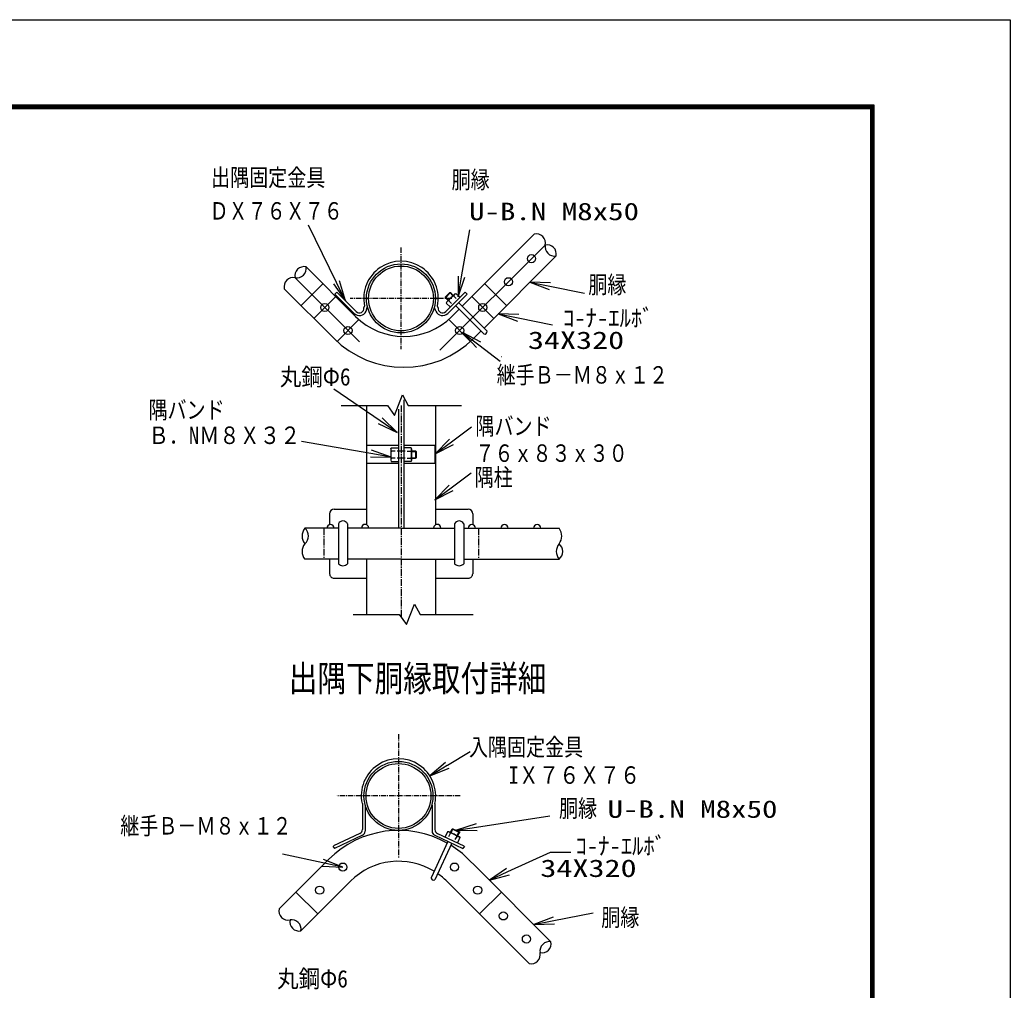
# Model space of a CAD drawing. Units: millimetres, scale not verified. Extents: x -4455 to 4455, y -3150 to 3150.
# Drawn here: x 2274 to 4455, y 1013 to 3150 of the extents above; entities that cross this region are included whole.
import ezdxf
from ezdxf.enums import TextEntityAlignment as Align

# ---------------------------------------------------------------- set-up
doc = ezdxf.new("R2010")
doc.units = ezdxf.units.MM
doc.header["$LTSCALE"] = 20
doc.linetypes.add('USER1', pattern=[1.125, 0.75, -0.125, 0.125, -0.125])
doc.linetypes.add('USER3', pattern=[0.906, 0.591, -0.118, 0.079, -0.118])
for name, color, linetype, lineweight in [('0-1_1', 7, 'Continuous', 25), ('0-2_0', 7, 'Continuous', 25), ('0-4_EXTCNT-L', 2, 'Continuous', 25), ('0-6_CENTLN-L', 2, 'USER3', 25), ('0-7_WAKU', 7, 'Continuous', 25), ('0-8_PRTLST-S', 4, 'Continuous', 25)]:
    doc.layers.add(name, color=color, linetype=linetype, lineweight=lineweight)
doc.styles.add('ＭＳ ゴシック', font='')
doc.styles.get('ＭＳ ゴシック').set_extended_font_data('MS Gothic')

# ---------------------------------------------------------------- blocks, each defined once
blk = doc.blocks.new('DARROWS')
at = {"layer": '0-2_0', "color": 2}
blk.add_line((0, 0), (-19.982, 0), dxfattribs=at)
blk.add_lwpolyline([(-20, -3.333), (0, 0), (-20, 3.333)], dxfattribs=at)

msp = doc.modelspace()

# ---------------------------------------------------------------- linework, layer by layer
at = {"layer": '0-1_1'}
for p, q in [((3210.9, 2539.74), (3220.51, 2549.35)), ((3210.9, 2538.04), (3222.21, 2549.35)), ((3210.9, 2538.04), (3210.9, 2539.74)), ((3217.12, 2531.82), (3210.9, 2538.04)), ((3224.25, 2525.4), (3218.29, 2531.36)), ((3220.51, 2549.35), (3222.21, 2549.35)), ((3228.43, 2543.13), (3222.21, 2549.35)), ((3234.85, 2536), (3228.89, 2541.96)), ((3234.2, 2547.27), (3243.2, 2538.26)), ((3213.94, 2528.64), (3212.99, 2526.05)), ((3212.99, 2526.05), (3221.99, 2517.05)), ((3038.22, 2213.57), (3107.61, 2213.57)), ((3038.22, 2173.57), (3038.22, 2213.57)), ((3090.71, 2205.04), (3090.71, 2180.04)), ((3119.61, 2213.57), (3188.22, 2213.57)), ((3136.5, 2205.04), (3136.5, 2180.04)), ((3188.22, 2173.57), (3188.22, 2213.57)), ((3100.29, 2200.04), (3091.87, 2200.04)), ((3100.29, 2185.05), (3091.87, 2185.05)), ((3122.61, 2200.04), (3104.61, 2200.04)), ((3122.61, 2185.05), (3104.61, 2185.05)), ((3126.92, 2200.04), (3135.34, 2200.04)), ((3126.92, 2185.05), (3135.34, 2185.05)), ((3136.5, 2200.54), (3145.3, 2200.54)), ((3136.5, 2184.54), (3145.3, 2184.54)), ((3145.3, 2200.54), (3146.5, 2199.34)), ((3145.3, 2200.54), (3145.3, 2184.54)), ((3146.5, 2185.74), (3145.3, 2184.54)), ((3146.5, 2199.34), (3146.5, 2185.74)), ((3038.22, 2173.57), (3107.61, 2173.57)), ((3090.71, 2180.04), (3091.87, 2177.54)), ((3091.87, 2177.54), (3107.61, 2177.54)), ((3135.34, 2177.54), (3119.61, 2177.54)), ((3119.61, 2173.57), (3188.22, 2173.57)), ((3136.5, 2180.04), (3135.34, 2177.54)), ((3271.21, 2062.2), (3271.21, 2038.12)), ((3271.21, 1962.2), (3271.21, 1930.2)), ((3215.54, 1362.13), (3210.16, 1350.59)), ((3218.29, 1362.12), (3215.54, 1362.13)), ((3218.29, 1362.12), (3240.95, 1351.56)), ((3218.78, 1351.33), (3222.34, 1358.96)), ((3222.37, 1360.22), (3226.09, 1368.2)), ((3226.09, 1368.2), (3227.69, 1368.78)), ((3226.09, 1368.2), (3242.37, 1360.61)), ((3227.69, 1368.78), (3241.88, 1362.16)), ((3238.23, 1353.44), (3242.63, 1361.06)), ((3242.19, 1362.7), (3242.63, 1361.06)), ((3232.68, 1344.85), (3236.73, 1351.85)), ((3242.73, 1349.45), (3237.35, 1337.91)), ((3241.14, 1351.7), (3242.73, 1349.45))]:
    msp.add_line(p, q, dxfattribs=at)
at = {"layer": '0-1_1', "color": 4}
for p, q in [((3217.97, 2532.67), (3210.9, 2539.74)), ((3227.58, 2542.28), (3220.51, 2549.35)), ((3136.5, 2199.34), (3146.5, 2199.34)), ((3136.5, 2185.74), (3146.5, 2185.74)), ((3223.46, 1359.71), (3227.69, 1368.78)), ((3237.19, 1354.04), (3242.19, 1362.7))]:
    msp.add_line(p, q, dxfattribs=at)
at = {"layer": '0-1_1'}
for points in [[(3213.94, 2528.64), (3231.61, 2546.31), (3234.2, 2547.27)], [(3090.71, 2205.04), (3091.87, 2207.54), (3107.61, 2207.54)], [(3136.5, 2205.04), (3135.34, 2207.54), (3119.61, 2207.54)]]:
    msp.add_lwpolyline(points, dxfattribs=at)
for centre, radius, start, end in [((3222.02, 2520.56), 11.43, 109.02018, 134.99997), ((3240.38, 2519.87), 24.9, 117.48081, 152.51947), ((3239.69, 2538.23), 11.43, 134.99997, 160.97977), ((3102.14, 2205.04), 11.43, 180, 205.9798), ((3125.07, 2205.04), 11.43, 334.02018, 359.99997), ((3115.61, 2192.54), 24.9, 162.4805, 197.51917), ((3111.6, 2192.54), 24.9, 342.48081, 17.51947), ((3125.07, 2180.04), 11.43, 359.99997, 25.97977), ((3213.47, 1351.77), 11.43, 39.02018, 64.99997), ((3219.1, 1334.28), 24.9, 44.91758, 82.51947), ((3236.29, 1340.17), 11.43, 61.13882, 87.11862)]:
    msp.add_arc(centre, radius, start, end, dxfattribs=at)
at = {"layer": '0-2_0'}
for p, q in [((3406.78, 2678.14), (3247.99, 2519.35)), ((3430.82, 2654.1), (3198.95, 2422.22)), ((3454.86, 2630.05), (3296.07, 2471.26)), ((3013.32, 2496.81), (2904.19, 2605.93)), ((2880.15, 2581.89), (3021.5, 2440.55)), ((2965.23, 2448.72), (2856.11, 2557.85)), ((2941.19, 2568.93), (2893.11, 2520.85)), ((3345.66, 2520.85), (3297.57, 2568.93)), ((2969.48, 2540.65), (2921.39, 2492.57)), ((2971.78, 2550.4), (2967.53, 2546.16)), ((3010.36, 2503.33), (2967.53, 2546.16)), ((3014.61, 2507.57), (2971.78, 2550.4)), ((3216.05, 2503.33), (3258.88, 2546.16)), ((3317.37, 2492.57), (3269.29, 2540.65)), ((3031.63, 2515.65), (3032.94, 2519.67)), ((3036.27, 2508.09), (3039.21, 2519.14)), ((3190.14, 2508.09), (3187.3, 2516.39)), ((3194.79, 2515.65), (3193.47, 2519.67)), ((3241.32, 2512.68), (3225.45, 2496.81)), ((3233.36, 2520.64), (3295.63, 2458.36)), ((3239.77, 2527.57), (3302.73, 2464.6)), ((3020.39, 2489.74), (2972.31, 2441.65)), ((3266.46, 2441.65), (3218.38, 2489.74)), ((3289.4, 2464.59), (3273.53, 2448.72)), ((2981.37, 2300.93), (3083.2, 2300.93)), ((3037.21, 2300.93), (3037.21, 2038.31)), ((3129.34, 2300.93), (3246.38, 2300.93)), ((3189.21, 2300.93), (3189.21, 2037.93)), ((3091.87, 2185.05), (3090.71, 2180.04)), ((2956.01, 2062.2), (2956.01, 2038.12)), ((2966.01, 2072.2), (3037.21, 2072.2)), ((3189.21, 2072.2), (3261.21, 2072.2)), ((2975.86, 2030.2), (2901.37, 2030.2)), ((2965.93, 2030.35), (2949.93, 2030.35)), ((2975.35, 2040.2), (2975.35, 1952.2)), ((2995.35, 2040.2), (2995.35, 1952.2)), ((3113.61, 2030.2), (2995.86, 2030.2)), ((3042.16, 2030.92), (3026.16, 2030.92)), ((3113.61, 2030.2), (3231.35, 2030.2)), ((3185.06, 2030.92), (3201.06, 2030.92)), ((3231.35, 2040.2), (3231.35, 1952.2)), ((3251.35, 2040.2), (3251.35, 1952.2)), ((3251.35, 2030.2), (3461.34, 2030.2)), ((3261.28, 2030.35), (3277.28, 2030.35)), ((3333.28, 2030.35), (3349.28, 2030.35)), ((3405.28, 2030.35), (3421.28, 2030.35)), ((2975.86, 1962.2), (2901.37, 1962.2)), ((2956.01, 1962.2), (2956.01, 1930.2)), ((3113.61, 1962.2), (2995.86, 1962.2)), ((3037.21, 1962.2), (3037.21, 1840.63)), ((3113.61, 1962.2), (3231.35, 1962.2)), ((3189.21, 1962.2), (3189.21, 1840.63)), ((3251.35, 1962.2), (3461.34, 1962.2)), ((2966.01, 1920.2), (3037.21, 1920.2)), ((3189.21, 1920.2), (3261.21, 1920.2)), ((3007.53, 1840.63), (3109.36, 1840.63)), ((3155.49, 1840.63), (3272.54, 1840.63)), ((3028.18, 1424.15), (3028.18, 1366.97)), ((3034.35, 1420.87), (3034.35, 1363.23)), ((3181.79, 1420.87), (3181.79, 1363.23)), ((3187.96, 1424.15), (3187.96, 1366.97)), ((3022.41, 1357.91), (2964.31, 1330.82)), ((3028.58, 1354.17), (2966.84, 1325.38)), ((3187.56, 1354.17), (3249.3, 1325.38)), ((3193.73, 1357.91), (3251.83, 1330.82)), ((3216.59, 1340.63), (3179.37, 1260.81)), ((3225.29, 1336.98), (3187.66, 1256.27)), ((2963.4, 1330.29), (2966.84, 1325.38)), ((3252.74, 1330.29), (3249.3, 1325.38)), ((2953.92, 1301.18), (2844.8, 1192.06)), ((3278.09, 1285.32), (3262.22, 1301.18)), ((3278.09, 1285.32), (3284.76, 1278.64)), ((3443.55, 1119.85), (3284.76, 1278.64)), ((3002.01, 1253.1), (2892.88, 1143.98)), ((3395.47, 1071.77), (3214.14, 1253.1)), ((2929.88, 1180.98), (2881.8, 1229.06)), ((3334.35, 1229.06), (3286.26, 1180.98))]:
    msp.add_line(p, q, dxfattribs=at)
msp.add_lwpolyline([(3211.81, 2507.57), (3254.64, 2550.4), (3258.88, 2546.16)], dxfattribs=at)
for centre, radius in [((3400.81, 2624.09), 9), ((3113.21, 2536.46), 76), ((3113.21, 2536.46), 71.4), ((3349.9, 2573.18), 9), ((2945.44, 2516.61), 9), ((3293.33, 2516.61), 9), ((2996.35, 2465.7), 9), ((3242.42, 2465.7), 9), ((3107.7, 1440.94), 76), ((3107.7, 1440.94), 71.4), ((2985.03, 1284.21), 9), ((3231.11, 1284.21), 9), ((2934.12, 1233.3), 9), ((3282.02, 1233.3), 9), ((3338.59, 1176.73), 9), ((3389.5, 1125.82), 9)]:
    msp.add_circle(centre, radius, dxfattribs=at)
for centre, radius, start, end in [((3411.19, 2658.51), 20.12, 347.32502, 102.67498), ((3451.48, 2650.71), 20.94, 170.70756, 279.29244), ((3435.23, 2634.47), 20.12, 347.32502, 102.67498), ((3113.21, 2536.46), 82, 348.18588, 191.81412), ((2899.78, 2586.31), 20.12, 77.32502, 192.67498), ((2883.53, 2602.55), 20.94, 260.70756, 9.29244), ((2875.74, 2562.26), 20.12, 77.32502, 192.67498), ((3021.68, 2514.64), 10, 225, 5.79413), ((3204.74, 2514.64), 10, 174.20587, 315), ((3243.42, 2522.57), 11.03, 197.46261, 200.01013), ((3021.68, 2514.64), 16, 225, 335.81491), ((3119.38, 2602.87), 150, 225, 315), ((3204.74, 2514.64), 16, 204.18509, 315), ((3119.38, 2602.87), 218, 225, 315), ((3297.52, 2463.37), 5.36, 249.37654, 13.28297), ((3296.39, 2471.75), 13.41, 266.78234, 270.35133), ((2966.01, 2062.2), 10, 89.99997, 179.99997), ((3261.21, 2062.2), 10, 0, 89.99997), ((2922.5, 2013.2), 27.12, 141.18192, 218.81808), ((2887.68, 2013.2), 21.82, 308.83288, 51.16712), ((2957.93, 2030.35), 8, 359.99997, 179.99997), ((2985.35, 2035.54), 11.03, 24.98987, 155.01013), ((3034.16, 2030.92), 8, 359.99997, 179.99997), ((3193.06, 2030.92), 8, 0, 180), ((3241.35, 2035.54), 11.03, 24.98987, 155.01013), ((3269.28, 2030.35), 8, 0, 180), ((3341.28, 2030.35), 8, 0, 180), ((3413.28, 2030.35), 8, 0, 180), ((3440.21, 2013.2), 27.12, 321.18192, 38.81808), ((2922.5, 1979.2), 27.12, 141.18192, 218.81808), ((3482.47, 1979.2), 27.12, 141.18192, 218.81808), ((3447.65, 1979.2), 21.82, 308.83288, 51.16712), ((2985.35, 1961.13), 13.41, 221.78234, 318.21766), ((3241.35, 1961.13), 13.41, 221.78234, 318.21766), ((2966.01, 1930.2), 10, 179.99997, 269.99997), ((3261.21, 1930.2), 10, 269.99997, 0), ((3107.7, 1440.94), 82, 348.18588, 191.81412), ((3108.07, 1147.03), 218, 60.65139, 135), ((3018.18, 1366.97), 10, 295, 0), ((3024.35, 1363.23), 10, 295, 0), ((3191.79, 1363.23), 10, 180, 245), ((3197.96, 1366.97), 10, 180, 245), ((3108.07, 1147.03), 218, 45, 58.15974), ((3108.07, 1147.03), 150, 58.67324, 135), ((3108.07, 1147.03), 150, 45, 55.03222), ((3184.72, 1260.75), 5.36, 179.37654, 303.28297), ((3192.2, 1264.68), 13.41, 196.78234, 200.35133), ((2864.42, 1187.64), 20.12, 167.32502, 282.67498), ((2888.47, 1163.6), 20.12, 167.32502, 282.67498), ((2872.22, 1147.36), 20.94, 350.70756, 99.29244), ((3440.17, 1099.19), 20.94, 80.70756, 189.29244), ((3423.92, 1115.44), 20.12, 257.32502, 12.67498), ((3399.88, 1091.4), 20.12, 257.32502, 12.67498)]:
    msp.add_arc(centre, radius, start, end, dxfattribs=at)
at = {"layer": '0-4_EXTCNT-L'}
for p, q in [((2971.01, 2571.76), (2909.17, 2697.93)), ((3246.74, 2584.36), (3265.02, 2687.55)), ((3441.32, 2563.42), (3517.04, 2547.97)), ((3371.51, 2493.62), (3447.23, 2478.17)), ((3284.46, 2434.34), (3331.43, 2398.17)), ((3334.84, 2408.39), (3335.04, 2408.39)), ((3067.47, 2266.98), (2965.33, 2336.89)), ((3224.34, 2220.74), (3268.43, 2253.48)), ((3046.97, 2194.74), (2893.81, 2221.14)), ((3223.63, 2119.46), (3267.71, 2152.2)), ((3215.32, 1508.35), (3265.64, 1538.88)), ((3279.85, 1372.06), (3441.06, 1396.99)), ((3449.93, 1166.3), (3536.75, 1183.35))]:
    msp.add_line(p, q, dxfattribs=at)
at = {"layer": '0-4_EXTCNT-L', "color": 4}
for p, q in [((3119.61, 2313.04), (3119.61, 2030.2)), ((3107.61, 2292.97), (3107.61, 2030.2))]:
    msp.add_line(p, q, dxfattribs=at)
at = {"layer": '0-4_EXTCNT-L'}
for points in [[(2941.03, 1293.63), (2852.15, 1312.64), (2852.35, 1312.64)], [(3348.9, 1274.17), (3442.28, 1317), (3487.28, 1317)]]:
    msp.add_lwpolyline(points, dxfattribs=at)
at = {"layer": '0-6_CENTLN-L'}
for p, q in [((3113.21, 2648.46), (3113.21, 2424.46)), ((3225.21, 2536.46), (3001.21, 2536.46)), ((3107.7, 1576.94), (3107.7, 1304.94)), ((3243.7, 1440.94), (2971.7, 1440.94))]:
    msp.add_line(p, q, dxfattribs=at)
at = {"layer": '0-6_CENTLN-L', "linetype": 'USER1'}
for p, q in [((3122.61, 2384.95), (3122.61, 2384.9)), ((3113.61, 2300.93), (3113.61, 1834.61)), ((2943.61, 2030.2), (2943.61, 1962.2)), ((3283.61, 2030.2), (3283.61, 1962.2)), ((3111.29, 1355.96), (3111.29, 1356.01))]:
    msp.add_line(p, q, dxfattribs=at)
at = {"layer": '0-7_WAKU', "color": 3}
msp.add_lwpolyline([(-4455, 3150), (4455, 3150), (4455, -3150), (-4455, -3150)], close=True, dxfattribs=at)
at = {"layer": '0-7_WAKU'}
for points in [[(-4155, 2962.5), (4155, 2962.5), (4155, -2962.5), (-4155, -2962.5)], [(-4153.13, 2960.62), (4153.12, 2960.62), (4153.12, -2960.63), (-4153.13, -2960.63)], [(-4151.25, 2958.75), (4151.25, 2958.75), (4151.25, -2958.75), (-4151.25, -2958.75)], [(-4149.38, 2956.87), (4149.37, 2956.87), (4149.37, -2956.88), (-4149.38, -2956.88)], [(-4147.5, 2955), (4147.5, 2955), (4147.5, -2955), (-4147.5, -2955)]]:
    msp.add_lwpolyline(points, close=True, dxfattribs=at)
at = {"layer": '0-8_PRTLST-S'}
for points in [[(3083.2, 2300.93), (3099, 2278.56), (3116.61, 2323.83), (3129.34, 2300.93)], [(3109.36, 1840.63), (3125.15, 1818.26), (3142.76, 1863.53), (3155.49, 1840.63)]]:
    msp.add_lwpolyline(points, dxfattribs=at)

# ---------------------------------------------------------------- block references
at = {"layer": '0-4_EXTCNT-L', "xscale": 2.25, "yscale": 2.25}
for p, rotation in [((2990.82, 2531.36), 296.11414), ((3238.89, 2540.05), 259.95368), ((3397.22, 2572.42), 168.46763), ((3327.42, 2502.61), 168.46763), ((3248.81, 2461.8), 142.40273), ((3104.61, 2241.57), 325.61124), ((3188.22, 2193.91), 216.6041), ((3091.32, 2187.09), 350.21882), ((3187.5, 2092.62), 216.6041), ((3176.85, 1485), 211.24787), ((3235.38, 1365.19), 188.78717), ((2985.03, 1284.21), 347.92339), ((3307.99, 1255.41), 204.63863), ((3405.77, 1157.63), 191.10828)]:
    msp.add_blockref('DARROWS', p, dxfattribs=dict(at, rotation=rotation))

# ---------------------------------------------------------------- texts
at = {"layer": '0-4_EXTCNT-L', "color": 4, "style": 'ＭＳ ゴシック'}
for s, height, width, p in [('出隅固定金具', 38.42, 0.8, (2695.06, 2772.07)), ('胴縁', 38.42, 0.8, (3224.64, 2767.25)), ('ＤＸ７６Ｘ７６', 38.42, 0.8, (2691.56, 2698.55)), ('U-B.N M8x50', 38.48, 1.3, (3263.17, 2697.23)), ('胴縁', 38.42, 0.8, (3525.85, 2536.17)), ('ｺ-ﾅ-ｴﾙﾎﾞ', 38.48, 0.95, (3470.25, 2462.74)), ('34X320', 38.48, 1.35, (3392.76, 2413.63)), ('丸鋼Φ6', 38.48, 0.9, (2846.38, 2333.1)), ('継手Ｂ－Ｍ８ｘ１２', 38.42, 0.8, (3323.93, 2337.38)), ('隅バンド', 38.42, 0.8, (2557.08, 2260.31)), ('隅バンド', 38.42, 0.8, (3277.18, 2224.56)), ('Ｂ．NＭ８Ｘ３２', 38.48, 0.85, (2557.08, 2204.29)), ('７６ｘ８３ｘ３０', 38.42, 0.8, (3277.18, 2165.04)), ('隅柱', 38.42, 0.8, (3275.47, 2111.94)), ('出隅下胴縁取付詳細', 57.77, 0.8, (2866.11, 1653.6)), ('入隅固定金具', 38.42, 0.8, (3262.97, 1517.85)), ('IＸ７６Ｘ７６', 38.48, 0.85, (3350.17, 1456.15)), ('胴縁', 38.42, 0.8, (3461.27, 1382.93)), ('U-B.N M8x50', 38.48, 1.3, (3568.11, 1381.2)), ('継手Ｂ－Ｍ８ｘ１２', 38.42, 0.8, (2495, 1344.36)), ('ｺ-ﾅ-ｴﾙﾎﾞ', 38.48, 0.95, (3497.63, 1300.04)), ('34X320', 38.48, 1.35, (3420.13, 1250.93)), ('胴縁', 38.42, 0.8, (3554.4, 1142.69)), ('丸鋼Φ6', 38.48, 0.9, (2840.47, 1007.64))]:
    msp.add_text(s, height=height, dxfattribs=dict(at, width=width)).set_placement(p, align=Align.BOTTOM_LEFT)

doc.saveas('drawing.dxf')
